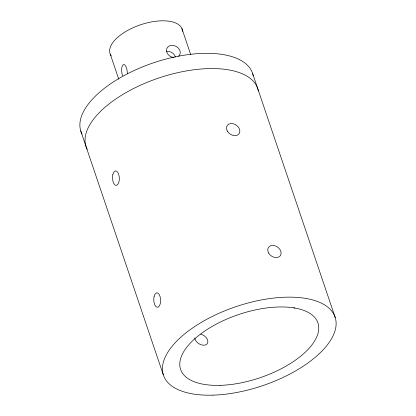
<?xml version="1.0" encoding="UTF-8"?>
<svg xmlns="http://www.w3.org/2000/svg" width="416" height="416" viewBox="0 0 416 416"><rect width="100%" height="100%" fill="white"/><g stroke="black" fill="none" stroke-linecap="round" stroke-linejoin="round"><path stroke-width="0.62" d="M252.71 73.772L335.244 317.595M181.896 28.543L190.767 54.756M110.308 54.241L118.768 79.232M80.756 130.926L163.29 374.748M111.228 55.832A38.054 17.514 -18.7 0 1 140.27 24.877A38.054 17.514 -18.7 0 1 182.572 31.465M87.199 149.297A90.605 41.699 -18.7 0 1 158.267 78.177A90.605 41.699 -18.7 0 1 258.388 91.094M82.04 134.061A90.605 41.699 -18.7 0 1 153.109 62.941A90.605 41.699 -18.7 0 1 253.23 75.852M122.611 75.847A7.218 2.761 83.7 0 1 123.318 64.646A7.218 2.761 83.7 0 1 127.343 73.466M174.044 57.559A7.218 5.782 27.4 0 1 166.52 49.358A7.218 5.782 27.4 0 1 176.327 46.498A7.218 5.782 27.4 0 1 178.61 56.228M166.65 51.345A7.186 5.959 21 0 1 175.328 57.054M294.783 307.996A7.238 4.358 -85.7 0 1 293.753 307.835M200.767 334.168A7.238 4.779 33.8 0 1 207.865 341.219A7.238 4.779 33.8 0 1 201.848 344.989A7.238 4.779 33.8 0 1 194.75 337.938M212.872 395.148A90.605 41.699 -18.7 0 0 335.764 319.68A90.605 41.699 -18.7 0 0 199.16 323.695A90.605 41.699 -18.7 0 0 212.872 395.148M220.152 385.351A72.483 33.358 -18.7 0 0 318.464 324.979A72.483 33.358 -18.7 0 0 209.18 328.188A72.483 33.358 -18.7 0 0 220.152 385.351M112.85 174.455A7.244 3.416 87.4 0 0 116.137 185.38A7.244 3.416 87.4 0 0 118.773 174.6A7.244 3.416 87.4 0 0 112.85 174.455M227.354 131.144A7.244 5.45 35 0 0 238.966 133.926A7.244 5.45 35 0 0 233.178 123.713A7.244 5.45 35 0 0 227.354 131.144M154.112 296.369A7.244 3.416 87.4 0 0 157.399 307.294A7.244 3.416 87.4 0 0 160.04 296.514A7.244 3.416 87.4 0 0 154.112 296.369M268.616 253.058A7.244 5.45 35 0 0 280.233 255.84A7.244 5.45 35 0 0 274.446 245.627A7.244 5.45 35 0 0 268.616 253.058"/></g></svg>
